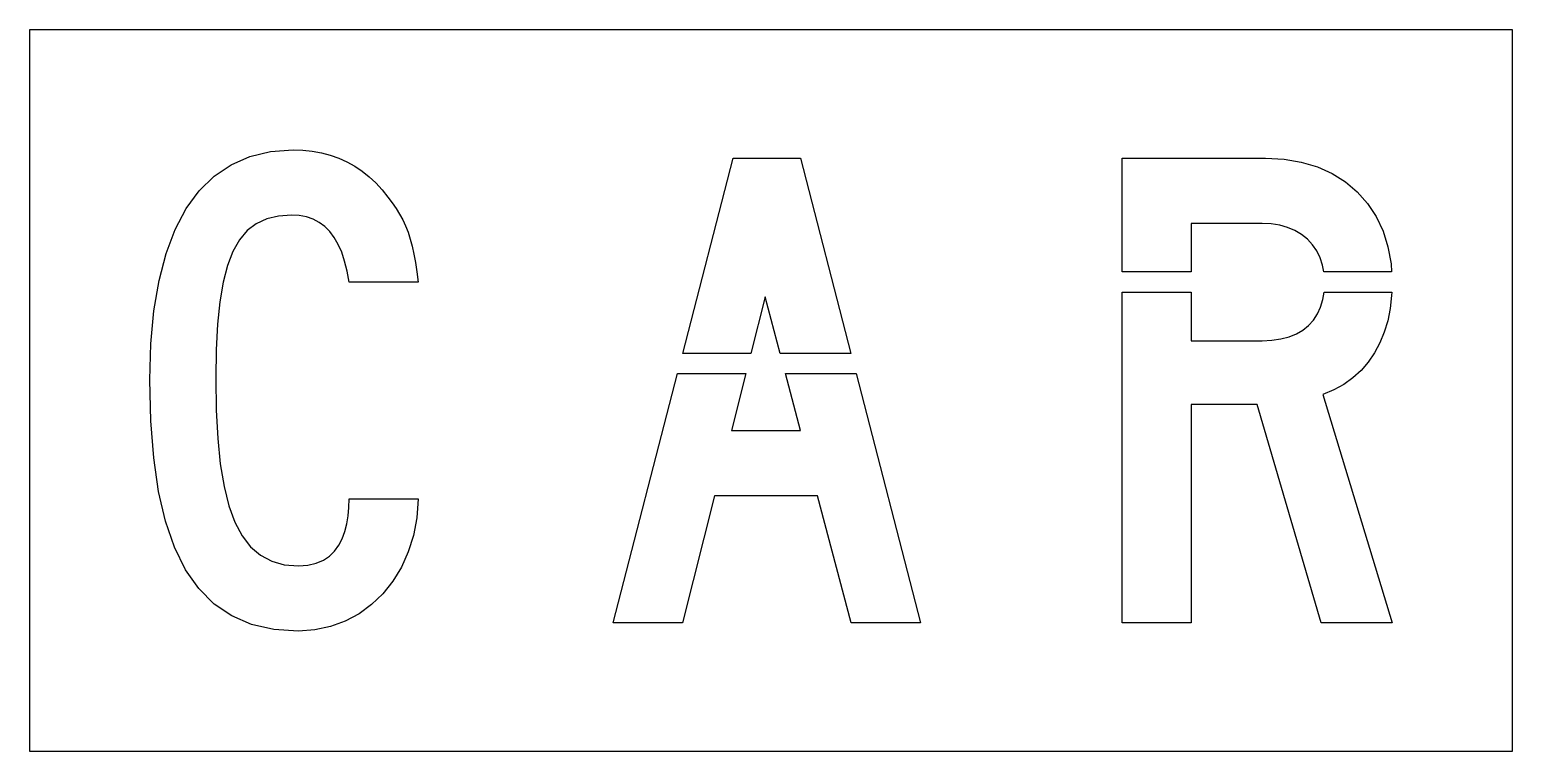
# Model space of a CAD drawing. Extents: x 0 to 37, y 0 to 18.
import ezdxf

# ---------------------------------------------------------------- set-up
doc = ezdxf.new("R2010")
doc.units = 0
doc.layers.add('CUT', color=7, linetype='Continuous')
doc.layers.add('OUTSIDE', color=1, linetype='Continuous')

msp = doc.modelspace()

# ---------------------------------------------------------------- linework, layer by layer
at = {"layer": 'CUT'}
for points in [[(7.86, 12.2243), (7.7868, 12.447), (7.7004, 12.6441), (7.602, 12.8168), (7.4904, 12.9664), (7.3644, 13.0916), (7.2264, 13.1936), (7.0752, 13.2725), (6.9096, 13.3293), (6.7296, 13.3617), (6.5376, 13.3733), (6.2076, 13.3501), (5.9148, 13.2806), (5.6544, 13.1612), (5.4288, 12.9872), (5.2332, 12.7577), (5.0688, 12.4678), (4.9332, 12.1154), (4.8252, 11.698), (4.7436, 11.211), (4.686, 10.6522), (4.6536, 10.018), (4.6428, 9.3049), (4.6548, 8.5119), (4.6932, 7.8), (4.758, 7.167), (4.8504, 6.6093), (4.9704, 6.127), (5.1216, 5.7154), (5.3028, 5.3733), (5.5152, 5.0986), (5.7612, 4.8887), (6.0408, 4.7414), (6.3552, 4.6557), (6.7056, 4.6267), (6.9432, 4.6429), (7.1496, 4.6904), (7.3296, 4.767), (7.482, 4.869), (7.6104, 4.9942), (7.716, 5.1403), (7.8012, 5.3038), (7.866, 5.4823), (7.914, 5.6736), (7.9452, 5.8742), (7.9632, 6.0829), (7.9692, 6.2951), (9.6948, 6.2951), (9.66, 5.8278), (9.576, 5.3872), (9.4476, 4.9733), (9.276, 4.5907), (9.0648, 4.2417), (8.8164, 3.9299), (8.5332, 3.6586), (8.22, 3.429), (7.8768, 3.2458), (7.5084, 3.1113), (7.1172, 3.0278), (6.7056, 3), (6.0936, 3.0417), (5.5392, 3.167), (5.0436, 3.378), (4.6032, 3.6748), (4.2192, 4.0586), (3.8904, 4.5304), (3.6132, 5.0904), (3.39, 5.742), (3.2184, 6.4829), (3.096, 7.3177), (3.024, 8.2441), (3, 9.2643), (3.0252, 10.1641), (3.102, 10.9884), (3.228, 11.7397), (3.4044, 12.4145), (3.63, 13.0139), (3.906, 13.5357), (4.23, 13.9797), (4.6032, 14.3449), (5.0256, 14.6301), (5.496, 14.8354), (6.0132, 14.9594), (6.5796, 15), (6.8184, 14.9919), (7.0524, 14.9664), (7.2792, 14.9246), (7.4988, 14.8667), (7.7124, 14.7913), (7.9164, 14.7009), (8.112, 14.593), (8.298, 14.4701), (8.4744, 14.331), (8.64, 14.1768), (8.7948, 14.0064), (8.9376, 13.8209), (9.0468, 13.6794), (9.1452, 13.5403), (9.2328, 13.3988), (9.312, 13.2539), (9.3804, 13.1043), (9.4428, 12.9467), (9.4968, 12.7774), (9.5448, 12.5977), (9.588, 12.4017), (9.6276, 12.1896), (9.6624, 11.9577), (9.6948, 11.7049), (7.9692, 11.7049), (7.92, 11.9774)], [(17.5532, 14.7971), (19.238, 14.7971), (20.4948, 9.9223), (18.7293, 9.9223), (18.3536, 11.3397), (17.9958, 9.9223), (16.2964, 9.9223)], [(32.0104, 12.6371), (31.8844, 12.7728), (31.738, 12.891), (31.5736, 12.9896), (31.3924, 13.0672), (31.1944, 13.1241), (30.9832, 13.1577), (30.7576, 13.1693), (28.9888, 13.1693), (28.9888, 11.9559), (27.2632, 11.9559), (27.2632, 14.7971), (30.8416, 14.7971), (31.3024, 14.7716), (31.7332, 14.6986), (32.134, 14.5768), (32.5024, 14.411), (32.836, 14.2023), (33.1312, 13.953), (33.388, 13.6643), (33.6016, 13.3386), (33.7732, 12.978), (33.8968, 12.5838), (33.9736, 12.1594), (33.9854, 11.9559), (32.2957, 11.9559), (32.2648, 12.1246), (32.2024, 12.3113), (32.1172, 12.4829)], [(27.2632, 11.4539), (28.9888, 11.4539), (28.9888, 10.2406), (30.7576, 10.2406), (31, 10.2522), (31.2244, 10.2846), (31.4272, 10.338), (31.6108, 10.4122), (31.774, 10.5072), (31.9156, 10.622), (32.0368, 10.7565), (32.1364, 10.9096), (32.2144, 11.0823), (32.2708, 11.2725), (32.3002, 11.4539), (33.9911, 11.4539), (33.988, 11.3675), (33.9508, 11.0452), (33.8896, 10.7403), (33.8044, 10.4528), (33.6952, 10.1849), (33.5632, 9.9357), (33.406, 9.7072), (33.226, 9.4997), (33.0232, 9.3142), (32.7964, 9.1519), (32.5456, 9.0128), (32.2732, 8.898), (34, 3.2029), (32.2312, 3.2029), (30.6316, 8.6545), (28.9888, 8.6545), (28.9888, 3.2029), (27.2632, 3.2029)], [(16.167, 9.4203), (17.869, 9.4203), (17.5112, 8.0029), (19.238, 8.0029), (18.8623, 9.4203), (20.6242, 9.4203), (22.2272, 3.2029), (20.5004, 3.2029), (19.658, 6.3762), (17.09, 6.3762), (16.2896, 3.2029), (14.564, 3.2029)]]:
    msp.add_lwpolyline(points, close=True, dxfattribs=at)
at = {"layer": 'OUTSIDE'}
msp.add_lwpolyline([(0, 0), (37, 0), (37, 18), (0, 18)], close=True, dxfattribs=at)

doc.saveas('drawing.dxf')
